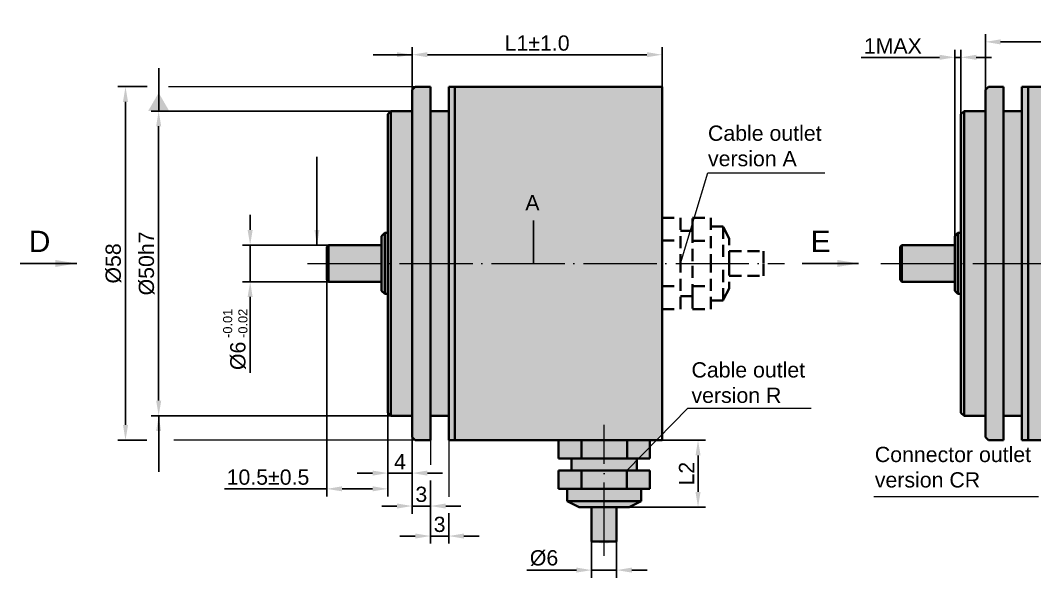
# Model space of a CAD drawing. Header units: millimetres. Extents: x -155 to 174, y 415 to 588.
# Drawn here: x -154.8 to 11.6, y 496.8 to 588.2 of the extents above; entities that cross this region are included whole.
import ezdxf

# ---------------------------------------------------------------- set-up
doc = ezdxf.new("R2010")
doc.units = ezdxf.units.MM
doc.linetypes.add('ACAD_ISO04W100', pattern=[30, 24, -3, 0, -3])
doc.linetypes.add('JIS_02_2.0', pattern=[3, 2, -1])
for name, color, linetype, lineweight in [('asys', 7, 'ACAD_ISO04W100', 20), ('konturas', 7, 'Continuous', 40), ('matmenys', 7, 'Continuous', 20)]:
    doc.layers.add(name, color=color, linetype=linetype, lineweight=lineweight)
doc.styles.get("Standard").update_dxf_attribs({"font": 'arial.ttf', "height": 2.5})
doc.dimstyles.new('ISO-25', dxfattribs={"dimtxt": 3.5, "dimasz": 4, "dimexe": 1.25, "dimexo": 0, "dimtad": 1, "dimlfac": 0.25, "dimdsep": 46, "dimtxsty": 'Standard', "dimcen": 2.5, "dimadec": 0, "dimazin": 0, "dimtfac": 1, "dimtmove": 0, "dimatfit": 2, "dimfxl": 1.25, "dimarcsym": 0})

# ---------------------------------------------------------------- blocks, each defined once
blk = doc.blocks.new('*D143')
at = {"layer": 'Defpoints', "color": 0, "transparency": 16777216}
for p in [(-90.52, 582.59), (-90.52, 576.85), (-49.52, 577.35)]:
    blk.add_point(p, dxfattribs=at)
at = {"layer": 'matmenys', "color": 0, "lineweight": -2, "transparency": 16777216}
for p, q in [((-90.52, 576.85), (-90.52, 583.84)), ((-52.02, 582.59), (-88.02, 582.59)), ((-49.52, 577.35), (-49.52, 583.84))]:
    blk.add_line(p, q, dxfattribs=at)
at = {"layer": 'matmenys', "color": 0, "transparency": 16777216}
for points in [[(-88.02, 583.01), (-88.02, 582.18), (-90.52, 582.59)], [(-52.02, 583.01), (-52.02, 582.18), (-49.52, 582.59)]]:
    blk.add_solid(points, dxfattribs=at)
at = {"layer": 'matmenys', "color": 0, "transparency": 16777216, "insert": (-70.02, 584.49), "char_height": 2.5, "attachment_point": 5}
blk.add_mtext('L1%%P1.0', dxfattribs=at)
blk = doc.blocks.new('*D144')
at = {"layer": 'Defpoints', "color": 0, "transparency": 16777216}
for p in [(-104.22, 551.35), (-117.09, 545.35), (-104.22, 545.35)]:
    blk.add_point(p, dxfattribs=at)
at = {"layer": 'matmenys', "color": 0, "lineweight": -2, "transparency": 16777216}
for p, q in [((-117.09, 553.85), (-117.09, 556.35)), ((-104.22, 551.35), (-118.34, 551.35)), ((-117.09, 551.35), (-117.09, 545.35)), ((-104.22, 545.35), (-118.34, 545.35)), ((-117.09, 542.85), (-117.09, 530.39))]:
    blk.add_line(p, q, dxfattribs=at)
at = {"layer": 'matmenys', "color": 0, "transparency": 16777216}
for points in [[(-117.51, 553.85), (-116.68, 553.85), (-117.09, 551.35)], [(-117.51, 542.85), (-116.68, 542.85), (-117.09, 545.35)]]:
    blk.add_solid(points, dxfattribs=at)
at = {"layer": 'matmenys', "color": 0, "transparency": 16777216, "insert": (-119.07, 533.19), "char_height": 2.5, "attachment_point": 5, "rotation": 90}
blk.add_mtext('%%C6', dxfattribs=at)
blk = doc.blocks.new('*D145')
at = {"layer": 'Defpoints', "color": 0, "transparency": 16777216}
for p in [(-94.02, 573.35), (-132.1, 523.35), (-94.02, 523.35)]:
    blk.add_point(p, dxfattribs=at)
at = {"layer": 'matmenys', "color": 0, "lineweight": -2, "transparency": 16777216}
for p, q in [((-94.02, 573.35), (-133.35, 573.35)), ((-132.1, 570.85), (-132.1, 525.85)), ((-94.02, 523.35), (-133.35, 523.35))]:
    blk.add_line(p, q, dxfattribs=at)
at = {"layer": 'matmenys', "color": 0, "transparency": 16777216}
for points in [[(-132.51, 570.85), (-131.68, 570.85), (-132.1, 573.35)], [(-132.51, 525.85), (-131.68, 525.85), (-132.1, 523.35)]]:
    blk.add_solid(points, dxfattribs=at)
at = {"layer": 'matmenys', "color": 0, "transparency": 16777216, "insert": (-134.07, 548.35), "char_height": 2.5, "attachment_point": 5, "rotation": 90}
blk.add_mtext('%%C50h7', dxfattribs=at)
blk = doc.blocks.new('*D146')
at = {"layer": 'Defpoints', "color": 0, "transparency": 16777216}
for p in [(-133.98, 577.35), (-137.54, 519.35), (-134.02, 519.35)]:
    blk.add_point(p, dxfattribs=at)
at = {"layer": 'matmenys', "color": 0, "lineweight": -2, "transparency": 16777216}
for p, q in [((-133.98, 577.35), (-138.79, 577.35)), ((-137.54, 574.85), (-137.54, 521.85)), ((-134.02, 519.35), (-138.79, 519.35))]:
    blk.add_line(p, q, dxfattribs=at)
at = {"layer": 'matmenys', "color": 0, "transparency": 16777216}
for points in [[(-137.95, 574.85), (-137.12, 574.85), (-137.54, 577.35)], [(-137.95, 521.85), (-137.12, 521.85), (-137.54, 519.35)]]:
    blk.add_solid(points, dxfattribs=at)
at = {"layer": 'matmenys', "color": 0, "transparency": 16777216, "insert": (-139.51, 548.35), "char_height": 2.5, "attachment_point": 5, "rotation": 90}
blk.add_mtext('%%C58', dxfattribs=at)
blk = doc.blocks.new('*D147')
at = {"layer": 'Defpoints', "color": 0, "transparency": 16777216}
for p in [(-104.52, 545.65), (-94.52, 523.85), (-94.52, 511.37)]:
    blk.add_point(p, dxfattribs=at)
at = {"layer": 'matmenys', "color": 0, "lineweight": -2, "transparency": 16777216}
for p, q in [((-104.52, 545.65), (-104.52, 510.12)), ((-94.52, 523.85), (-94.52, 510.12)), ((-104.52, 511.37), (-121.32, 511.37)), ((-97.02, 511.37), (-102.02, 511.37))]:
    blk.add_line(p, q, dxfattribs=at)
at = {"layer": 'matmenys', "color": 0, "transparency": 16777216}
for points in [[(-102.02, 511.79), (-102.02, 510.96), (-104.52, 511.37)], [(-97.02, 511.79), (-97.02, 510.96), (-94.52, 511.37)]]:
    blk.add_solid(points, dxfattribs=at)
at = {"layer": 'matmenys', "color": 0, "transparency": 16777216, "insert": (-114.17, 513.28), "char_height": 2.5, "attachment_point": 5}
blk.add_mtext('10.5%%P0.5', dxfattribs=at)
blk = doc.blocks.new('*D148')
at = {"layer": 'Defpoints', "color": 0, "transparency": 16777216}
for p in [(-94.52, 523.85), (-90.52, 523.35), (-90.52, 513.96)]:
    blk.add_point(p, dxfattribs=at)
at = {"layer": 'matmenys', "color": 0, "lineweight": -2, "transparency": 16777216}
for p, q in [((-94.52, 523.85), (-94.52, 512.71)), ((-90.52, 523.35), (-90.52, 512.71)), ((-97.02, 513.96), (-99.52, 513.96)), ((-94.52, 513.96), (-90.52, 513.96)), ((-88.02, 513.96), (-85.52, 513.96))]:
    blk.add_line(p, q, dxfattribs=at)
at = {"layer": 'matmenys', "color": 0, "transparency": 16777216}
for points in [[(-97.02, 514.37), (-97.02, 513.54), (-94.52, 513.96)], [(-88.02, 514.37), (-88.02, 513.54), (-90.52, 513.96)]]:
    blk.add_solid(points, dxfattribs=at)
at = {"layer": 'matmenys', "color": 0, "transparency": 16777216, "insert": (-92.52, 515.83), "char_height": 2.5, "attachment_point": 5}
blk.add_mtext('4', dxfattribs=at)
blk = doc.blocks.new('*D149')
at = {"layer": 'Defpoints', "color": 0, "transparency": 16777216}
for p in [(-90.52, 520.4), (-87.52, 512.74), (-87.52, 508.55)]:
    blk.add_point(p, dxfattribs=at)
at = {"layer": 'matmenys', "color": 0, "lineweight": -2, "transparency": 16777216}
for p, q in [((-90.52, 520.4), (-90.52, 507.3)), ((-87.52, 512.74), (-87.52, 507.3)), ((-93.02, 508.55), (-95.52, 508.55)), ((-90.52, 508.55), (-87.52, 508.55)), ((-85.02, 508.55), (-82.52, 508.55))]:
    blk.add_line(p, q, dxfattribs=at)
at = {"layer": 'matmenys', "color": 0, "transparency": 16777216}
for points in [[(-93.02, 508.97), (-93.02, 508.14), (-90.52, 508.55)], [(-85.02, 508.97), (-85.02, 508.14), (-87.52, 508.55)]]:
    blk.add_solid(points, dxfattribs=at)
at = {"layer": 'matmenys', "color": 0, "transparency": 16777216, "insert": (-89.02, 510.46), "char_height": 2.5, "attachment_point": 5}
blk.add_mtext('3', dxfattribs=at)
blk = doc.blocks.new('*D150')
at = {"layer": 'Defpoints', "color": 0, "transparency": 16777216}
for p in [(-87.52, 512.74), (-84.52, 507.37), (-84.52, 503.63)]:
    blk.add_point(p, dxfattribs=at)
at = {"layer": 'matmenys', "color": 0, "lineweight": -2, "transparency": 16777216}
for p, q in [((-87.52, 512.74), (-87.52, 502.38)), ((-84.52, 507.37), (-84.52, 502.38)), ((-90.02, 503.63), (-92.52, 503.63)), ((-87.52, 503.63), (-84.52, 503.63)), ((-82.02, 503.63), (-79.52, 503.63))]:
    blk.add_line(p, q, dxfattribs=at)
at = {"layer": 'matmenys', "color": 0, "transparency": 16777216}
for points in [[(-90.02, 504.05), (-90.02, 503.21), (-87.52, 503.63)], [(-82.02, 504.05), (-82.02, 503.21), (-84.52, 503.63)]]:
    blk.add_solid(points, dxfattribs=at)
at = {"layer": 'matmenys', "color": 0, "transparency": 16777216, "insert": (-86.02, 505.53), "char_height": 2.5, "attachment_point": 5}
blk.add_mtext('3', dxfattribs=at)
blk = doc.blocks.new('*D151')
at = {"layer": 'Defpoints', "color": 0, "transparency": 16777216}
for p in [(-61.08, 502.75), (-56.98, 502.75), (-61.08, 498.04)]:
    blk.add_point(p, dxfattribs=at)
at = {"layer": 'matmenys', "color": 0, "lineweight": -2, "transparency": 16777216}
for p, q in [((-61.08, 502.75), (-61.08, 496.79)), ((-56.98, 502.75), (-56.98, 496.79)), ((-63.58, 498.04), (-71.69, 498.04)), ((-56.98, 498.04), (-61.08, 498.04)), ((-54.48, 498.04), (-51.98, 498.04))]:
    blk.add_line(p, q, dxfattribs=at)
at = {"layer": 'matmenys', "color": 0, "transparency": 16777216}
for points in [[(-63.58, 498.46), (-63.58, 497.63), (-61.08, 498.04)], [(-54.48, 498.46), (-54.48, 497.63), (-56.98, 498.04)]]:
    blk.add_solid(points, dxfattribs=at)
at = {"layer": 'matmenys', "color": 0, "transparency": 16777216, "insert": (-68.89, 500.01), "char_height": 2.5, "attachment_point": 5}
blk.add_mtext('%%C6', dxfattribs=at)
blk = doc.blocks.new('*D152')
at = {"layer": 'Defpoints', "color": 0, "transparency": 16777216}
for p in [(-51.52, 519.36), (-54.92, 508.36), (-43.63, 508.36)]:
    blk.add_point(p, dxfattribs=at)
at = {"layer": 'matmenys', "color": 0, "lineweight": -2, "transparency": 16777216}
for p, q in [((-51.52, 519.36), (-42.38, 519.36)), ((-43.63, 516.86), (-43.63, 510.86)), ((-54.92, 508.36), (-42.38, 508.36))]:
    blk.add_line(p, q, dxfattribs=at)
at = {"layer": 'matmenys', "color": 0, "transparency": 16777216}
for points in [[(-44.04, 516.86), (-43.21, 516.86), (-43.63, 519.36)], [(-44.04, 510.86), (-43.21, 510.86), (-43.63, 508.36)]]:
    blk.add_solid(points, dxfattribs=at)
at = {"layer": 'matmenys', "color": 0, "transparency": 16777216, "insert": (-45.51, 513.86), "char_height": 2.5, "attachment_point": 5, "rotation": 90}
blk.add_mtext('L2', dxfattribs=at)
blk = doc.blocks.new('*D153')
at = {"layer": 'Defpoints', "color": 0, "transparency": 16777216}
for p in [(-0.5, 582.16), (-1.5, 552.85), (-0.5, 552.85)]:
    blk.add_point(p, dxfattribs=at)
at = {"layer": 'matmenys', "color": 0, "lineweight": -2, "transparency": 16777216}
for p, q in [((-1.5, 552.85), (-1.5, 583.41)), ((-0.5, 552.85), (-0.5, 583.41)), ((-4, 582.16), (-16.86, 582.16)), ((-0.5, 582.16), (-1.5, 582.16)), ((2, 582.16), (4.5, 582.16))]:
    blk.add_line(p, q, dxfattribs=at)
at = {"layer": 'matmenys', "color": 0, "transparency": 16777216}
for points in [[(-4, 582.58), (-4, 581.75), (-1.5, 582.16)], [(2, 582.58), (2, 581.75), (-0.5, 582.16)]]:
    blk.add_solid(points, dxfattribs=at)
at = {"layer": 'matmenys', "color": 0, "transparency": 16777216, "insert": (-11.68, 584.04), "char_height": 2.5, "attachment_point": 5}
blk.add_mtext('1MAX', dxfattribs=at)
blk = doc.blocks.new('*D154')
at = {"layer": 'Defpoints', "color": 0, "transparency": 16777216}
for p in [(49.85, 584.7), (3.5, 576.85), (49.85, 577.35)]:
    blk.add_point(p, dxfattribs=at)
at = {"layer": 'matmenys', "color": 0, "lineweight": -2, "transparency": 16777216}
for p, q in [((3.5, 576.85), (3.5, 585.95)), ((49.85, 577.35), (49.85, 585.95)), ((6, 584.7), (47.35, 584.7))]:
    blk.add_line(p, q, dxfattribs=at)
at = {"layer": 'matmenys', "color": 0, "transparency": 16777216}
for points in [[(6, 585.11), (6, 584.28), (3.5, 584.7)], [(47.35, 585.11), (47.35, 584.28), (49.85, 584.7)]]:
    blk.add_solid(points, dxfattribs=at)
at = {"layer": 'matmenys', "color": 0, "transparency": 16777216, "insert": (26.67, 586.6), "char_height": 2.5, "attachment_point": 5}
blk.add_mtext('L1%%P1.0', dxfattribs=at)

msp = doc.modelspace()

# ---------------------------------------------------------------- hatches: boundary and pattern name
at = {"layer": 'matmenys', "true_color": 0xebecec}
h = msp.add_hatch(color=7, dxfattribs=at)
h.dxf.hatch_style = 1
h.paths.add_polyline_path([(-90.523, 573.347), (-94.023, 573.347), (-94.023, 548.347), (-90.523, 548.347)])
h.paths.add_polyline_path([(-90.523, 548.347), (-94.023, 548.347), (-94.023, 523.347), (-90.523, 523.347)])
h.paths.add_polyline_path([(-87.523, 548.347), (-90.523, 548.347), (-90.523, 523.347), (-90.523, 519.847), (-90.023, 519.347), (-87.523, 519.347), (-87.523, 523.347)])
h.paths.add_polyline_path([(-87.523, 577.347), (-90.023, 577.347), (-90.523, 576.847), (-90.523, 548.347), (-87.523, 548.347)])
h.paths.add_polyline_path([(-84.523, 573.347), (-87.523, 573.347), (-87.523, 548.347), (-84.523, 548.347)])
h.paths.add_polyline_path([(-84.523, 548.347), (-87.523, 548.347), (-87.523, 523.347), (-84.523, 523.347)])
h.paths.add_polyline_path([(-83.523, 577.347), (-84.523, 577.347), (-84.523, 548.347), (-83.523, 548.347)])
h.paths.add_polyline_path([(-83.523, 548.347), (-84.523, 548.347), (-84.523, 523.347), (-84.523, 519.347), (-83.523, 519.347)])
at = {"layer": 'matmenys', "true_color": 0xd9dada}
h = msp.add_hatch(color=254, dxfattribs=at)
h.dxf.hatch_style = 1
h.paths.add_polyline_path([(-49.523, 577.347), (-83.523, 577.347), (-83.523, 548.347), (-49.523, 548.347), (-49.523, 555.847)])
h.paths.add_polyline_path([(-49.523, 548.347), (-83.523, 548.347), (-83.523, 519.347), (-66.519, 519.355), (-66.519, 519.362), (-59.019, 519.362), (-50.432, 519.362), (-49.523, 520.294)])
at = {"layer": 'matmenys', "true_color": 0xebecec}
h = msp.add_hatch(color=7, dxfattribs=at)
h.dxf.hatch_style = 1
h.paths.add_polyline_path([(3.5, 573.347), (0, 573.347), (0, 548.347), (3.5, 548.347)])
h.paths.add_polyline_path([(3.5, 548.347), (0, 548.347), (0, 523.347), (3.5, 523.347)])
h.paths.add_polyline_path([(6.5, 548.347), (3.5, 548.347), (3.5, 523.347), (3.5, 519.847), (4, 519.347), (6.5, 519.347), (6.5, 523.347)])
h.paths.add_polyline_path([(6.5, 577.347), (4, 577.347), (3.5, 576.847), (3.5, 548.347), (6.5, 548.347)])
h.paths.add_polyline_path([(9.5, 573.347), (6.5, 573.347), (6.5, 548.347), (9.5, 548.347)])
h.paths.add_polyline_path([(9.5, 548.347), (6.5, 548.347), (6.5, 523.347), (9.5, 523.347)])
h.paths.add_polyline_path([(10.5, 548.347), (9.5, 548.347), (9.5, 523.347), (9.5, 519.347), (10.5, 519.347)])
h.paths.add_polyline_path([(10.5, 577.347), (9.5, 577.347), (9.5, 548.347), (10.5, 548.347)])
at = {"layer": 'matmenys', "true_color": 0xd9dada}
h = msp.add_hatch(color=254, dxfattribs=at)
h.dxf.hatch_style = 1
h.paths.add_polyline_path([(49.849, 577.347), (10.5, 577.347), (10.5, 548.347), (49.849, 548.347)])
h.paths.add_polyline_path([(49.849, 548.347), (10.5, 548.347), (10.5, 519.347), (49.849, 519.362)])
at = {"layer": 'matmenys', "true_color": 0xebecec}
h = msp.add_hatch(color=7, dxfattribs=at)
h.dxf.hatch_style = 1
h.paths.add_polyline_path([(-104.223, 551.347), (-104.523, 551.047), (-104.523, 548.347), (-104.223, 548.347)])
h.paths.add_polyline_path([(-104.223, 548.347), (-104.523, 548.347), (-104.523, 545.647), (-104.223, 545.347)])
h.paths.add_polyline_path([(-95.523, 548.347), (-104.223, 548.347), (-104.223, 545.347), (-95.523, 545.347)])
h.paths.add_polyline_path([(-95.523, 551.347), (-104.223, 551.347), (-104.223, 548.347), (-95.523, 548.347)])
h.paths.add_polyline_path([(-95.023, 553.347), (-95.523, 552.847), (-95.523, 548.347), (-95.023, 548.347)])
h.paths.add_polyline_path([(-94.523, 553.347), (-95.023, 553.347), (-95.023, 548.347), (-94.523, 548.347)])
h.paths.add_polyline_path([(-95.023, 548.347), (-95.523, 548.347), (-95.523, 545.347), (-95.523, 543.847), (-95.023, 543.347)])
h.paths.add_polyline_path([(-94.523, 548.347), (-95.023, 548.347), (-95.023, 543.347), (-94.523, 543.347)])
h.paths.add_polyline_path([(-94.023, 548.347), (-94.523, 548.347), (-94.523, 543.347), (-94.523, 523.847), (-94.023, 523.347)])
h.paths.add_polyline_path([(-94.023, 573.347), (-94.523, 572.847), (-94.523, 548.347), (-94.023, 548.347)])
h = msp.add_hatch(color=7, dxfattribs=at)
h.dxf.hatch_style = 1
h.paths.add_polyline_path([(-1.5, 551.347), (-10.2, 551.347), (-10.2, 548.347), (-1.5, 548.347)])
h.paths.add_polyline_path([(-1.5, 548.347), (-10.2, 548.347), (-10.2, 545.347), (-1.5, 545.347)])
h.paths.add_polyline_path([(-10.2, 551.347), (-10.5, 551.047), (-10.5, 548.347), (-10.2, 548.347)])
h.paths.add_polyline_path([(-10.2, 548.347), (-10.5, 548.347), (-10.5, 545.647), (-10.2, 545.347)])
h.paths.add_polyline_path([(-1, 553.347), (-1.5, 552.847), (-1.5, 548.347), (-1, 548.347)])
h.paths.add_polyline_path([(-0.5, 553.347), (-1, 553.347), (-1, 548.347), (-0.5, 548.347)])
h.paths.add_polyline_path([(-1, 548.347), (-1.5, 548.347), (-1.5, 545.347), (-1.5, 543.847), (-1, 543.347)])
h.paths.add_polyline_path([(-0.5, 548.347), (-1, 548.347), (-1, 543.347), (-0.5, 543.347)])
h.paths.add_polyline_path([(0, 573.347), (-0.5, 572.847), (-0.5, 548.347), (0, 548.347)])
h.paths.add_polyline_path([(0, 548.347), (-0.5, 548.347), (-0.5, 543.347), (-0.5, 523.847), (0, 523.347)])
h = msp.add_hatch(color=7, dxfattribs=at)
h.dxf.hatch_style = 1
h.paths.add_polyline_path([(-62.769, 519.356), (-66.519, 519.355), (-66.519, 516.362), (-62.769, 516.362)])
h.paths.add_polyline_path([(-59.019, 519.358), (-62.769, 519.356), (-62.769, 516.362), (-59.019, 516.362)])
h.paths.add_polyline_path([(-55.269, 519.36), (-59.019, 519.358), (-59.019, 516.362), (-55.269, 516.362)])
h.paths.add_polyline_path([(-51.519, 518.248), (-51.519, 519.361), (-55.269, 519.36), (-55.269, 516.362), (-53.359, 516.362)])
h.paths.add_polyline_path([(-51.519, 518.248), (-53.359, 516.362), (-51.519, 516.362)], flags=17)
h.paths.add_polyline_path([(-53.641, 516.073), (-55.31, 514.362), (-53.641, 514.362)], flags=17)
h.paths.add_polyline_path([(-53.641, 516.073), (-53.641, 516.362), (-55.269, 516.362), (-59.019, 516.362), (-59.019, 514.362), (-55.31, 514.362)])
h.paths.add_polyline_path([(-59.019, 516.362), (-62.769, 516.362), (-64.397, 516.362), (-64.397, 514.362), (-59.019, 514.362)])
h.paths.add_polyline_path([(-62.728, 514.362), (-64.397, 514.362), (-66.519, 514.362), (-66.519, 511.362), (-62.728, 511.362)])
h.paths.add_polyline_path([(-59.019, 514.362), (-62.728, 514.362), (-62.728, 511.362), (-59.019, 511.362)])
h.paths.add_polyline_path([(-55.31, 514.362), (-59.019, 514.362), (-59.019, 511.362), (-55.31, 511.362)])
h.paths.add_polyline_path([(-51.519, 514.362), (-53.641, 514.362), (-55.31, 514.362), (-55.31, 511.362), (-51.519, 511.362)])
h.paths.add_polyline_path([(-52.953, 511.362), (-55.31, 511.362), (-59.019, 511.362), (-59.019, 509.362), (-52.953, 509.362)])
h.paths.add_polyline_path([(-52.953, 509.362), (-59.019, 509.362), (-59.019, 508.362), (-54.917, 508.362)])
h.paths.add_polyline_path([(-59.019, 509.362), (-65.084, 509.362), (-63.121, 508.362), (-59.019, 508.362)])
h.paths.add_polyline_path([(-59.019, 511.362), (-62.728, 511.362), (-65.084, 511.362), (-65.084, 509.362), (-59.019, 509.362)])
edge = h.paths.add_edge_path()
edge.add_line((-59.019, 508.362), (-61.083, 508.362))
edge.add_line((-61.083, 508.362), (-61.083, 502.752))
edge.add_spline(control_points=[(-61.083, 502.752), (-60.399, 502.752), (-59.032, 502.069), (-59.032, 502.752)], knot_values=[0, 0, 0, 0, 2.0509292, 2.0509292, 2.0509292, 2.0509292], degree=3, periodic=0)
edge.add_spline(control_points=[(-59.032, 502.752), (-59.032, 502.713), (-59.027, 502.678), (-59.019, 502.648)], knot_values=[1.9333585, 1.9333585, 1.9333585, 1.9333585, 2.0509292, 2.0509292, 2.0509292, 2.0509292], degree=3, periodic=0)
edge.add_line((-59.019, 502.648), (-59.019, 508.362))
edge = h.paths.add_edge_path()
edge.add_line((-56.981, 508.362), (-59.019, 508.362))
edge.add_line((-59.019, 508.362), (-59.019, 502.648))
edge.add_spline(control_points=[(-59.019, 502.648), (-58.877, 502.145), (-57.625, 502.752), (-56.981, 502.752)], knot_values=[0, 0, 0, 0, 1.9333585, 1.9333585, 1.9333585, 1.9333585], degree=3, periodic=0)
edge.add_line((-56.981, 502.752), (-56.981, 508.362))

# ---------------------------------------------------------------- linework, layer by layer
at = {"layer": 'asys', "ltscale": 0.5}
for p, q in [((-107.688, 548.347), (-29.469, 548.347)), ((-13.666, 548.347), (64.554, 548.347)), ((-59.019, 500.389), (-59.019, 521.862))]:
    msp.add_line(p, q, dxfattribs=at)
at = {"layer": 'konturas'}
for p, q in [((-90.523, 576.847), (-90.023, 577.347)), ((-90.523, 523.347), (-90.523, 576.847)), ((-90.023, 577.347), (-87.523, 577.347)), ((-87.523, 577.347), (-87.523, 523.347)), ((-84.523, 523.347), (-84.523, 577.347)), ((-84.523, 577.347), (-83.523, 577.347)), ((-49.523, 577.347), (-83.523, 577.347)), ((-83.523, 577.347), (-83.523, 548.347)), ((-83.523, 577.347), (-83.523, 548.347)), ((-83.523, 577.347), (-83.523, 548.347)), ((-83.523, 577.347), (-83.523, 548.347)), ((-83.523, 519.347), (-83.523, 577.347)), ((-49.523, 519.362), (-49.523, 577.347)), ((3.5, 576.847), (4, 577.347)), ((3.5, 523.347), (3.5, 576.847)), ((4, 577.347), (6.5, 577.347)), ((6.5, 577.347), (6.5, 523.347)), ((9.5, 523.347), (9.5, 577.347)), ((9.5, 577.347), (10.5, 577.347)), ((49.849, 577.347), (10.5, 577.347)), ((10.5, 577.347), (10.5, 548.347)), ((10.5, 577.347), (10.5, 548.347)), ((10.5, 577.347), (10.5, 548.347)), ((10.5, 577.347), (10.5, 548.347)), ((10.5, 519.347), (10.5, 577.347)), ((-94.523, 572.847), (-94.023, 573.347)), ((-94.523, 548.347), (-94.523, 572.847)), ((-94.023, 573.347), (-90.523, 573.347)), ((-94.023, 573.347), (-94.023, 523.347)), ((-87.523, 573.347), (-84.523, 573.347)), ((-0.5, 572.847), (0, 573.347)), ((-0.5, 548.347), (-0.5, 572.847)), ((0, 573.347), (3.5, 573.347)), ((0, 573.347), (0, 523.347)), ((6.5, 573.347), (9.5, 573.347)), ((-95.523, 552.847), (-95.023, 553.347)), ((-95.523, 552.847), (-95.523, 548.347)), ((-94.523, 553.347), (-95.023, 553.347)), ((-95.023, 553.347), (-95.023, 543.347)), ((-1.5, 552.847), (-1, 553.347)), ((-1.5, 552.847), (-1.5, 548.347)), ((-0.5, 553.347), (-1, 553.347)), ((-1, 553.347), (-1, 543.347)), ((-104.223, 551.347), (-104.523, 551.047)), ((-104.523, 548.347), (-104.523, 551.047)), ((-104.223, 551.347), (-95.523, 551.347)), ((-104.223, 548.347), (-104.223, 551.347)), ((-10.2, 551.347), (-10.5, 551.047)), ((-10.5, 548.347), (-10.5, 551.047)), ((-10.2, 551.347), (-1.5, 551.347)), ((-10.2, 548.347), (-10.2, 551.347)), ((-104.523, 548.347), (-104.523, 545.647)), ((-104.223, 548.347), (-104.223, 545.347)), ((-95.523, 548.347), (-95.523, 543.847)), ((-94.523, 548.347), (-94.523, 523.847)), ((-83.523, 519.347), (-83.523, 548.347)), ((-83.523, 519.347), (-83.523, 548.347)), ((-83.523, 519.347), (-83.523, 548.347)), ((-83.523, 519.347), (-83.523, 548.347)), ((-10.5, 548.347), (-10.5, 545.647)), ((-10.2, 548.347), (-10.2, 545.347)), ((-1.5, 548.347), (-1.5, 543.847)), ((-0.5, 548.347), (-0.5, 523.847)), ((10.5, 519.347), (10.5, 548.347)), ((10.5, 519.347), (10.5, 548.347)), ((10.5, 519.347), (10.5, 548.347)), ((10.5, 519.347), (10.5, 548.347)), ((-104.223, 545.347), (-104.523, 545.647)), ((-104.223, 545.347), (-95.523, 545.347)), ((-10.2, 545.347), (-10.5, 545.647)), ((-10.2, 545.347), (-1.5, 545.347)), ((-95.023, 543.347), (-95.523, 543.847)), ((-94.523, 543.347), (-95.023, 543.347)), ((-1, 543.347), (-1.5, 543.847)), ((-0.5, 543.347), (-1, 543.347)), ((-94.523, 523.847), (-94.023, 523.347)), ((-94.023, 523.347), (-90.523, 523.347)), ((-90.523, 523.347), (-90.523, 519.847)), ((-87.523, 519.347), (-87.523, 523.347)), ((-87.523, 523.347), (-84.523, 523.347)), ((-84.523, 523.347), (-84.523, 519.347)), ((-0.5, 523.847), (0, 523.347)), ((0, 523.347), (3.5, 523.347)), ((3.5, 523.347), (3.5, 519.847)), ((6.5, 519.347), (6.5, 523.347)), ((6.5, 523.347), (9.5, 523.347)), ((9.5, 523.347), (9.5, 519.347)), ((-90.523, 519.847), (-90.023, 519.347)), ((-90.023, 519.347), (-87.523, 519.347)), ((-84.523, 519.347), (-83.523, 519.347)), ((-49.523, 519.362), (-83.523, 519.347)), ((-59.019, 519.362), (-66.519, 519.362)), ((-66.519, 519.362), (-66.519, 516.362)), ((-66.519, 519.362), (-66.519, 519.362)), ((-62.769, 519.362), (-62.769, 516.362)), ((-59.019, 519.362), (-51.519, 519.362)), ((-55.269, 519.362), (-55.269, 516.362)), ((-51.519, 519.362), (-51.519, 516.362)), ((-51.519, 519.362), (-51.519, 519.362)), ((3.5, 519.847), (4, 519.347)), ((4, 519.347), (6.5, 519.347)), ((9.5, 519.347), (10.5, 519.347)), ((49.849, 519.362), (10.5, 519.347)), ((-66.519, 516.362), (-59.019, 516.362)), ((-64.397, 516.362), (-64.397, 514.362)), ((-51.519, 516.362), (-59.019, 516.362)), ((-53.641, 516.362), (-53.641, 514.362)), ((-64.397, 514.362), (-66.519, 514.362)), ((-66.519, 514.362), (-66.519, 511.362)), ((-64.397, 514.362), (-59.019, 514.362)), ((-62.728, 514.362), (-62.728, 511.362)), ((-53.641, 514.362), (-59.019, 514.362)), ((-55.31, 514.362), (-55.31, 511.362)), ((-53.641, 514.362), (-51.519, 514.362)), ((-51.519, 514.362), (-51.519, 511.362)), ((-66.519, 511.362), (-59.019, 511.362)), ((-65.084, 511.362), (-65.084, 509.362)), ((-51.519, 511.362), (-59.019, 511.362)), ((-52.953, 511.362), (-52.953, 509.362)), ((-63.121, 508.362), (-65.084, 509.362)), ((-65.084, 509.362), (-59.019, 509.362)), ((-52.953, 509.362), (-59.019, 509.362)), ((-54.917, 508.362), (-52.953, 509.362)), ((-59.019, 508.362), (-63.121, 508.362)), ((-61.083, 508.362), (-61.083, 502.752)), ((-59.019, 508.362), (-54.917, 508.362)), ((-56.981, 508.362), (-56.981, 502.752))]:
    msp.add_line(p, q, dxfattribs=at)
at = {"layer": 'konturas', "linetype": 'JIS_02_2.0'}
for p, q in [((-49.523, 548.347), (-49.523, 555.847)), ((-49.523, 555.847), (-46.523, 555.847)), ((-49.523, 555.847), (-49.523, 555.847)), ((-46.523, 555.847), (-46.523, 548.347)), ((-44.523, 553.726), (-44.523, 555.847)), ((-44.523, 555.847), (-41.523, 555.847)), ((-41.523, 555.847), (-41.523, 548.347)), ((-41.523, 554.413), (-39.523, 554.413)), ((-38.523, 552.449), (-39.523, 554.413)), ((-39.523, 554.413), (-39.523, 548.347)), ((-46.523, 553.726), (-44.523, 553.726)), ((-44.523, 553.726), (-44.523, 548.347)), ((-38.523, 548.347), (-38.523, 552.449)), ((-49.523, 552.097), (-46.523, 552.097)), ((-44.523, 552.056), (-41.523, 552.056)), ((-38.523, 550.385), (-32.913, 550.385)), ((-49.523, 548.347), (-49.523, 540.847)), ((-46.523, 540.847), (-46.523, 548.347)), ((-44.523, 542.969), (-44.523, 548.347)), ((-41.523, 540.847), (-41.523, 548.347)), ((-39.523, 542.282), (-39.523, 548.347)), ((-38.523, 548.347), (-38.523, 544.245)), ((-38.523, 546.309), (-32.913, 546.309)), ((-49.523, 544.597), (-46.523, 544.597)), ((-44.523, 544.638), (-41.523, 544.638)), ((-38.523, 544.245), (-39.523, 542.282)), ((-46.523, 542.969), (-44.523, 542.969)), ((-44.523, 542.969), (-44.523, 540.847)), ((-49.523, 540.847), (-46.523, 540.847)), ((-49.523, 540.847), (-49.523, 540.847)), ((-44.523, 540.847), (-41.523, 540.847)), ((-41.523, 542.282), (-39.523, 542.282))]:
    msp.add_line(p, q, dxfattribs=at)
at = {"layer": 'konturas', "linetype": 'JIS_02_2.0', "end_tangent": (-1, 0)}
for points in [[(-32.913, 550.385), (-32.913, 548.334)], [(-32.913, 546.309), (-32.913, 548.36)]]:
    msp.add_spline(points, degree=3, dxfattribs=at)
at = {"layer": 'konturas', "end_tangent": (0, 1)}
for points in [[(-61.083, 502.752), (-59.032, 502.752)], [(-56.981, 502.752), (-59.032, 502.752)]]:
    msp.add_spline(points, degree=3, dxfattribs=at)
at = {"layer": 'matmenys'}
for p, q in [((-90.023, 577.347), (-130.511, 577.347)), ((-46.523, 548.347), (-41.996, 563.232)), ((-41.996, 563.232), (-22.854, 563.232)), ((-55.31, 514.362), (-45.326, 524.596)), ((-45.326, 524.596), (-25.067, 524.596)), ((-90.023, 519.347), (-129.593, 519.347)), ((-87.523, 519.347), (-87.523, 515.31)), ((-84.523, 519.347), (-84.523, 510.051)), ((12.219, 510.087), (-14.816, 510.087))]:
    msp.add_line(p, q, dxfattribs=at)

# ---------------------------------------------------------------- texts
at = {"layer": 'matmenys', "attachment_point": 1}
for s, width, insert, char_height in [('Cable outlet version A', 24.49086, (-41.996, 570.97), 2.5), ('D', 4.83995, (-153.392, 553.718), 3.5), ('E', 4.83995, (-25.146, 553.718), 3.5), ('Cable outlet version R', 24.49086, (-44.701, 532.139), 2.5), ('Connector outlet version CR', 27.34682, (-14.627, 518.264), 2.5)]:
    msp.add_mtext_dynamic_manual_height_columns(s, width=width, gutter_width=12.5, heights=[0], dxfattribs=dict(at, insert=insert, char_height=char_height))
at = {"layer": 'matmenys', "insert": (-71.959, 559.567), "char_height": 2.5, "attachment_point": 1}
msp.add_mtext('A', dxfattribs=at)
at = {"layer": 'matmenys', "insert": (-121.539, 536.138), "char_height": 1.5, "attachment_point": 1, "rotation": 90}
msp.add_mtext_dynamic_manual_height_columns('-0.01\\P-0.02', width=5.54766, gutter_width=12.5, heights=[0], dxfattribs=at)

# ---------------------------------------------------------------- dimensions: what is measured, and where the dimension line sits
at = {"layer": 'matmenys'}
for base, p1, p2, text, picture, middle in [((49.849, 584.697), (3.5, 576.847), (49.849, 577.347), 'L1%%P1.0', '*D154', (26.675, 586.599)), ((-61.083, 498.043), (-56.981, 502.752), (-61.083, 502.752), '%%C6', '*D151', (-68.886, 500.015))]:
    dim = msp.add_linear_dim(base=base, p1=p1, p2=p2, text=text, dimstyle='ISO-25', override={"dimtxt": 2.5, "dimasz": 2.5, "dimlfac": 1, "dimfxl": 0.18}, dxfattribs=at)
    dim.commit()
    dim.dimension.update_dxf_attribs({"geometry": picture, "text_midpoint": middle})
for base, p1, p2, text, override, picture, middle in [((-90.523, 582.593), (-49.523, 577.347), (-90.523, 576.847), 'L1%%P1.0', {"dimtxt": 3, "dimasz": 2.5, "dimlfac": 1, "dimfxl": 0.18}, '*D143', (-70.023, 582.593)), ((-0.5, 582.165), (-1.5, 552.847), (-0.5, 552.847), '<>MAX', {"dimtxt": 2.5, "dimasz": 2.5, "dimlfac": 1, "dimfxl": 0.18}, '*D153', (-11.679, 582.165)), ((-94.523, 511.374), (-104.523, 545.647), (-94.523, 523.847), '10.5%%P0.5', {"dimtxt": 2.5, "dimasz": 2.5, "dimlfac": 1, "dimfxl": 0.18}, '*D147', (-114.172, 511.374))]:
    dim = msp.add_linear_dim(base=base, p1=p1, p2=p2, text=text, dimstyle='ISO-25', override=override, dxfattribs=at)
    dim.commit()
    dim.dimension.update_dxf_attribs({"geometry": picture, "text_midpoint": middle, "dimtype": 160})
for base, p1, p2, text, picture, middle in [((-137.538, 519.347), (-133.982, 577.347), (-134.017, 519.347), '%%C<>', '*D146', (-139.509, 548.347)), ((-132.097, 523.347), (-94.023, 573.347), (-94.023, 523.347), '%%C<>h7', '*D145', (-134.069, 548.347)), ((-43.625, 508.362), (-51.519, 519.362), (-54.917, 508.362), 'L2', '*D152', (-45.505, 513.862))]:
    dim = msp.add_linear_dim(base=base, p1=p1, p2=p2, angle=90, text=text, dimstyle='ISO-25', override={"dimtxt": 2.5, "dimasz": 2.5, "dimlfac": 1, "dimfxl": 0.18}, dxfattribs=at)
    dim.commit()
    dim.dimension.update_dxf_attribs({"geometry": picture, "text_midpoint": middle})
dim = msp.add_linear_dim(base=(-117.094, 545.347), p1=(-104.223, 551.347), p2=(-104.223, 545.347), angle=90, text='%%C<>', dimstyle='ISO-25', override={"dimtxt": 2.5, "dimasz": 2.5, "dimlfac": 1, "dimfxl": 0.18}, dxfattribs=at)
dim.commit()
dim.dimension.update_dxf_attribs({"geometry": '*D144', "text_midpoint": (-117.094, 533.189), "dimtype": 160})
for base, p1, p2, picture, middle in [((-90.523, 513.958), (-94.523, 523.847), (-90.523, 523.347), '*D148', (-92.523, 513.958)), ((-87.523, 508.553), (-90.523, 520.4), (-87.523, 512.735), '*D149', (-89.023, 508.553)), ((-84.523, 503.629), (-87.523, 512.735), (-84.523, 507.366), '*D150', (-86.023, 503.629))]:
    dim = msp.add_linear_dim(base=base, p1=p1, p2=p2, dimstyle='ISO-25', override={"dimtxt": 2.5, "dimasz": 2.5, "dimlfac": 1, "dimfxl": 0.18}, dxfattribs=at)
    dim.commit()
    dim.dimension.update_dxf_attribs({"geometry": picture, "text_midpoint": middle, "dimtype": 160})

# ---------------------------------------------------------------- leaders
for points, override in [([(-90.523, 582.593), (-96.913, 582.593)], {"dimtxt": 2.5, "dimasz": 2.5, "dimlfac": 1, "dimfxl": 0.18}), ([(-132.097, 573.347), (-132.097, 580.388)], {"dimtxt": 3, "dimasz": 3, "dimlfac": 1, "dimldrblk": 'DatumFilled', "dimfxl": 0.18}), ([(-106.133, 551.347), (-106.133, 565.863)], {"dimtxt": 2.5, "dimasz": 2.5, "dimlfac": 1, "dimfxl": 0.18}), ([(-70.635, 548.347), (-70.635, 555.388)], {"dimtxt": 3, "dimasz": 3, "dimlfac": 1, "dimldrblk": 'DatumFilled', "dimfxl": 0.18}), ([(-145.541, 548.347), (-154.796, 548.347)], {"dimtxt": 2.5, "dimasz": 3.5, "dimlfac": 1, "dimfxl": 0.18}), ([(-17.295, 548.347), (-26.549, 548.347)], {"dimtxt": 2.5, "dimasz": 3.5, "dimlfac": 1, "dimfxl": 0.18}), ([(-132.097, 523.347), (-132.097, 514.178)], {"dimtxt": 2.5, "dimasz": 2.5, "dimlfac": 1, "dimfxl": 0.18})]:
    msp.add_leader(points, dimstyle='ISO-25', override=override, dxfattribs=at)

doc.saveas('drawing.dxf')
